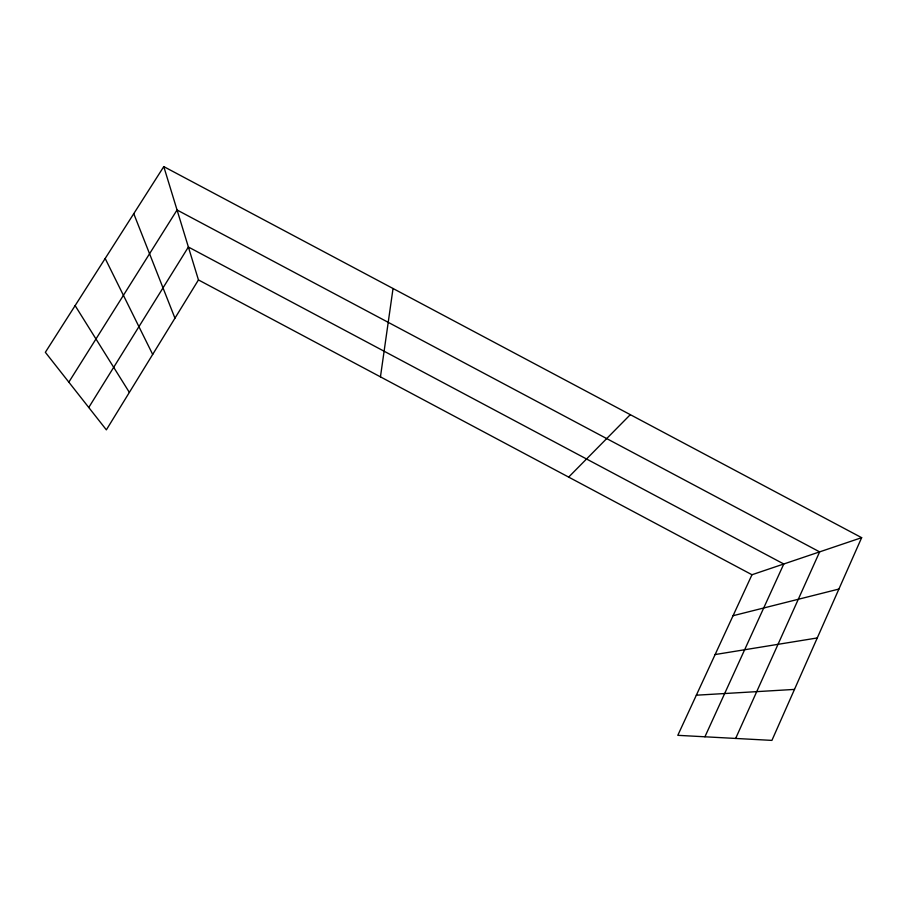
<?xml version="1.0" encoding="UTF-8"?>
<svg xmlns="http://www.w3.org/2000/svg" width="907" height="907" viewBox="0 0 907 907"><rect width="100%" height="100%" fill="white"/><g stroke="black" fill="none" stroke-linecap="round" stroke-linejoin="round"><path stroke-width="1.36" d="M380.452 376.858L393.037 288.505M861.65 537.67L771.914 740.395L677.801 735.328L751.982 574.743L861.65 537.67L163.782 166.605L45.35 352.301L106.357 429.85L198.452 279.923L163.782 166.605M735.656 738.434L819.633 551.875L177.058 209.993L68.83 382.153M704.92 736.79L783.784 563.995L188.384 247.021L88.761 407.481M568.655 477.105L630.308 414.658M733.06 615.717L838.907 589.051M715.113 654.548L817.252 637.961M696.327 695.204L794.487 689.411M198.452 279.923L751.982 574.743M75.122 305.614L129.361 392.402M105.178 258.495L152.682 354.433M133.76 213.689L174.949 318.176"/></g></svg>
